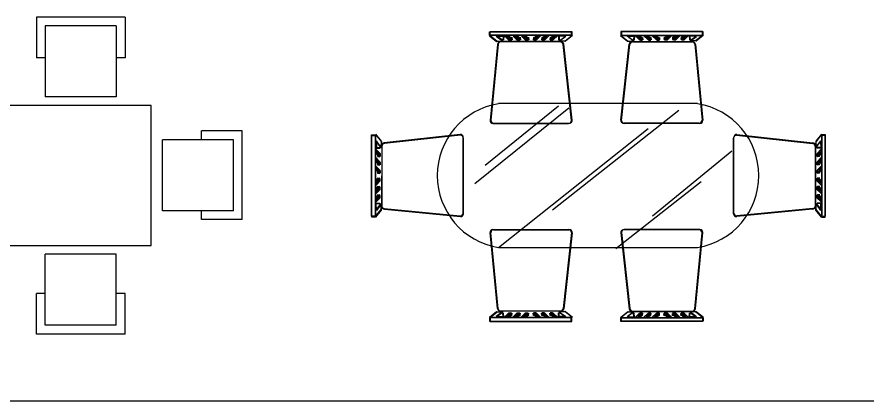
# Model space of a CAD drawing. Header units: inches. Extents: x 38074 to 101214, y 18833 to 57379.
# Drawn here: x 70562 to 75419, y 35186 to 37379 of the extents above; entities that cross this region are included whole.
import ezdxf

# ---------------------------------------------------------------- set-up
doc = ezdxf.new("R2010")
doc.units = ezdxf.units.IN
doc.layers.add('www.cad-blocks.net', color=7, linetype='Continuous')

# ---------------------------------------------------------------- blocks, each defined once
blk = doc.blocks.new('A$C30E17696')
for p, q in [((0.6703, 1.8113), (1.177, 1.8113)), ((0.6703, 1.8113), (0.6703, 1.5785)), ((1.177, 1.8113), (1.177, 1.5785)), ((1.9712, 1.8113), (1.4645, 1.8113)), ((1.4645, 1.8113), (1.4645, 1.5785)), ((1.9712, 1.8113), (1.9712, 1.5785)), ((0.7209, 1.7606), (0.7209, 1.3552)), ((0.7209, 1.7606), (1.1263, 1.7606)), ((1.1263, 1.7606), (1.1263, 1.3552)), ((1.5151, 1.7606), (1.5151, 1.3552)), ((1.9205, 1.7606), (1.5151, 1.7606)), ((1.9205, 1.7606), (1.9205, 1.3552)), ((0.6703, 1.5785), (0.7209, 1.5785)), ((1.1263, 1.5785), (1.177, 1.5785)), ((1.5151, 1.5785), (1.4645, 1.5785)), ((1.9712, 1.5785), (1.9205, 1.5785)), ((0.7209, 1.3552), (1.1263, 1.3552)), ((1.9205, 1.3552), (1.5151, 1.3552)), ((0.5207, 1.3056), (0.5207, 0.5056)), ((2.1207, 1.3056), (0.5207, 1.3056)), ((2.1207, 0.5056), (2.1207, 1.3056)), ((0, 0.6545), (0, 1.1613)), ((0, 1.1613), (0.2327, 1.1613)), ((0.2327, 1.1106), (0.2327, 1.1613)), ((2.6414, 1.1613), (2.4087, 1.1613)), ((2.4087, 1.1106), (2.4087, 1.1613)), ((2.6414, 0.6545), (2.6414, 1.1613)), ((0.0507, 0.7052), (0.0507, 1.1106)), ((0.0507, 1.1106), (0.456, 1.1106)), ((0.456, 0.7052), (0.456, 1.1106)), ((2.1854, 0.7052), (2.1854, 1.1106)), ((2.5907, 1.1106), (2.1854, 1.1106)), ((2.5907, 0.7052), (2.5907, 1.1106)), ((0.0507, 0.7052), (0.456, 0.7052)), ((0.2327, 0.6545), (0.2327, 0.7052)), ((2.5907, 0.7052), (2.1854, 0.7052)), ((2.4087, 0.6545), (2.4087, 0.7052)), ((0, 0.6545), (0.2327, 0.6545)), ((2.6414, 0.6545), (2.4087, 0.6545)), ((0.5207, 0.5056), (2.1207, 0.5056)), ((0.7209, 0.456), (1.1263, 0.456)), ((0.7209, 0.0507), (0.7209, 0.456)), ((1.1263, 0.0507), (1.1263, 0.456)), ((1.5151, 0.0507), (1.5151, 0.456)), ((1.9205, 0.456), (1.5151, 0.456)), ((1.9205, 0.0507), (1.9205, 0.456)), ((0.6703, 0), (0.6703, 0.2327)), ((0.6703, 0.2327), (0.7209, 0.2327)), ((1.1263, 0.2327), (1.177, 0.2327)), ((1.177, 0), (1.177, 0.2327)), ((1.4645, 0), (1.4645, 0.2327)), ((1.5151, 0.2327), (1.4645, 0.2327)), ((1.9712, 0.2327), (1.9205, 0.2327)), ((1.9712, 0), (1.9712, 0.2327)), ((0.7209, 0.0507), (1.1263, 0.0507)), ((1.9205, 0.0507), (1.5151, 0.0507)), ((0.6703, 0), (1.177, 0)), ((1.9712, 0), (1.4645, 0))]:
    blk.add_line(p, q)
blk = doc.blocks.new('A$C610239F1')
for p, q in [((0.6743, 1.6333, -0.0908), (0.6743, 1.6541, -0.0908)), ((0.6743, 1.6541, -0.0908), (1.1405, 1.6541, -0.0908)), ((0.6785, 1.6349, -0.0908), (0.6785, 1.6556, -0.0908)), ((0.6785, 1.6556, -0.0908), (1.1446, 1.6556, -0.0908)), ((1.1405, 1.6541, -0.0908), (1.1405, 1.6333, -0.0908)), ((1.1446, 1.6556, -0.0908), (1.1446, 1.6349, -0.0908)), ((1.8909, 1.6561, -0.0908), (1.4247, 1.6557, -0.0908)), ((1.4247, 1.6557, -0.0908), (1.4247, 1.635, -0.0908)), ((1.895, 1.6546, -0.0908), (1.4288, 1.6542, -0.0908)), ((1.4288, 1.6542, -0.0908), (1.4289, 1.6335, -0.0908)), ((1.8909, 1.6354, -0.0908), (1.8909, 1.6561, -0.0908)), ((1.895, 1.6339, -0.0908), (1.895, 1.6546, -0.0908)), ((1.1405, 1.6333, -0.0908), (0.6743, 1.6333, -0.0908)), ((0.6743, 1.6317, -0.0908), (0.7143, 1.5998, -0.0908)), ((1.1446, 1.6349, -0.0908), (0.6785, 1.6349, -0.0908)), ((0.6785, 1.6333, -0.0908), (0.7184, 1.6013, -0.0908)), ((0.7127, 1.627, -0.0908), (0.751, 1.6285, -0.0908)), ((0.7478, 1.6014, -0.0908), (0.7127, 1.627, -0.0908)), ((0.7168, 1.6285, -0.0908), (0.7551, 1.6301, -0.0908)), ((0.7519, 1.6029, -0.0908), (0.7168, 1.6285, -0.0908)), ((0.7184, 1.6013, -0.0908), (0.7519, 1.6029, -0.0908)), ((0.751, 1.6285, -0.0908), (0.7494, 1.6062, -0.0908)), ((0.7551, 1.6301, -0.0908), (0.7535, 1.6077, -0.0908)), ((0.7606, 1.6301, -0.0908), (0.7845, 1.6062, -0.0908)), ((0.7647, 1.6317, -0.0908), (0.7886, 1.6077, -0.0908)), ((0.7973, 1.6062, -0.0908), (0.7733, 1.6285, -0.0908)), ((0.7733, 1.6285, -0.0908), (0.7829, 1.6285, -0.0908)), ((0.8014, 1.6077, -0.0908), (0.7774, 1.6301, -0.0908)), ((0.7774, 1.6301, -0.0908), (0.787, 1.6301, -0.0908)), ((0.7829, 1.6285, -0.0908), (0.7941, 1.619, -0.0908)), ((0.7845, 1.6062, -0.0908), (0.7973, 1.6062, -0.0908)), ((0.787, 1.6301, -0.0908), (0.7982, 1.6205, -0.0908)), ((0.7886, 1.6077, -0.0908), (0.8014, 1.6077, -0.0908)), ((0.7941, 1.619, -0.0908), (0.7973, 1.6222, -0.0908)), ((0.7973, 1.6222, -0.0908), (0.7989, 1.6078, -0.0908)), ((0.7982, 1.6205, -0.0908), (0.8014, 1.6237, -0.0908)), ((0.8014, 1.6237, -0.0908), (0.803, 1.6093, -0.0908)), ((0.8084, 1.6301, -0.0908), (0.8324, 1.6062, -0.0908)), ((0.8126, 1.6317, -0.0908), (0.8365, 1.6077, -0.0908)), ((0.8452, 1.6062, -0.0908), (0.8212, 1.6285, -0.0908)), ((0.8212, 1.6285, -0.0908), (0.8308, 1.6285, -0.0908)), ((0.8493, 1.6077, -0.0908), (0.8253, 1.6301, -0.0908)), ((0.8253, 1.6301, -0.0908), (0.8349, 1.6301, -0.0908)), ((0.8308, 1.6285, -0.0908), (0.842, 1.619, -0.0908)), ((0.8324, 1.6062, -0.0908), (0.8452, 1.6062, -0.0908)), ((0.8349, 1.6301, -0.0908), (0.8461, 1.6205, -0.0908)), ((0.8365, 1.6077, -0.0908), (0.8493, 1.6077, -0.0908)), ((0.842, 1.619, -0.0908), (0.8452, 1.6222, -0.0908)), ((0.8452, 1.6222, -0.0908), (0.8468, 1.6078, -0.0908)), ((0.8461, 1.6205, -0.0908), (0.8493, 1.6237, -0.0908)), ((0.8493, 1.6237, -0.0908), (0.8509, 1.6093, -0.0908)), ((0.8563, 1.6301, -0.0908), (0.8803, 1.6062, -0.0908)), ((0.8605, 1.6317, -0.0908), (0.8844, 1.6077, -0.0908)), ((0.8931, 1.6062, -0.0908), (0.8691, 1.6285, -0.0908)), ((0.8691, 1.6285, -0.0908), (0.8787, 1.6285, -0.0908)), ((0.8972, 1.6077, -0.0908), (0.8732, 1.6301, -0.0908)), ((0.8732, 1.6301, -0.0908), (0.8828, 1.6301, -0.0908)), ((0.8787, 1.6285, -0.0908), (0.8899, 1.619, -0.0908)), ((0.8803, 1.6062, -0.0908), (0.8931, 1.6062, -0.0908)), ((0.8828, 1.6301, -0.0908), (0.894, 1.6205, -0.0908)), ((0.8844, 1.6077, -0.0908), (0.8972, 1.6077, -0.0908)), ((0.8899, 1.619, -0.0908), (0.8931, 1.6222, -0.0908)), ((0.8931, 1.6222, -0.0908), (0.8947, 1.6078, -0.0908)), ((0.894, 1.6205, -0.0908), (0.8972, 1.6237, -0.0908)), ((0.8972, 1.6237, -0.0908), (0.8988, 1.6093, -0.0908)), ((0.925, 1.6222, -0.0908), (0.9234, 1.6078, -0.0908)), ((0.925, 1.6062, -0.0908), (0.9489, 1.6285, -0.0908)), ((0.9282, 1.619, -0.0908), (0.925, 1.6222, -0.0908)), ((0.9378, 1.6062, -0.0908), (0.925, 1.6062, -0.0908)), ((0.9291, 1.6237, -0.0908), (0.9275, 1.6093, -0.0908)), ((0.9394, 1.6285, -0.0908), (0.9282, 1.619, -0.0908)), ((0.9291, 1.6077, -0.0908), (0.9531, 1.6301, -0.0908)), ((0.9323, 1.6205, -0.0908), (0.9291, 1.6237, -0.0908)), ((0.9419, 1.6077, -0.0908), (0.9291, 1.6077, -0.0908)), ((0.9435, 1.6301, -0.0908), (0.9323, 1.6205, -0.0908)), ((0.9617, 1.6301, -0.0908), (0.9378, 1.6062, -0.0908)), ((0.9489, 1.6285, -0.0908), (0.9394, 1.6285, -0.0908)), ((0.9658, 1.6317, -0.0908), (0.9419, 1.6077, -0.0908)), ((0.9531, 1.6301, -0.0908), (0.9435, 1.6301, -0.0908)), ((0.9729, 1.6222, -0.0908), (0.9713, 1.6078, -0.0908)), ((0.9729, 1.6062, -0.0908), (0.9968, 1.6285, -0.0908)), ((0.9761, 1.619, -0.0908), (0.9729, 1.6222, -0.0908)), ((0.9857, 1.6062, -0.0908), (0.9729, 1.6062, -0.0908)), ((0.977, 1.6237, -0.0908), (0.9754, 1.6093, -0.0908)), ((0.9873, 1.6285, -0.0908), (0.9761, 1.619, -0.0908)), ((0.977, 1.6077, -0.0908), (1.001, 1.6301, -0.0908)), ((0.9802, 1.6205, -0.0908), (0.977, 1.6237, -0.0908)), ((0.9898, 1.6077, -0.0908), (0.977, 1.6077, -0.0908)), ((0.9914, 1.6301, -0.0908), (0.9802, 1.6205, -0.0908)), ((1.0096, 1.6301, -0.0908), (0.9857, 1.6062, -0.0908)), ((0.9968, 1.6285, -0.0908), (0.9873, 1.6285, -0.0908)), ((1.0137, 1.6317, -0.0908), (0.9898, 1.6077, -0.0908)), ((1.001, 1.6301, -0.0908), (0.9914, 1.6301, -0.0908)), ((1.0208, 1.6222, -0.0908), (1.0192, 1.6078, -0.0908)), ((1.0208, 1.6062, -0.0908), (1.0447, 1.6285, -0.0908)), ((1.024, 1.619, -0.0908), (1.0208, 1.6222, -0.0908)), ((1.0336, 1.6062, -0.0908), (1.0208, 1.6062, -0.0908)), ((1.0249, 1.6237, -0.0908), (1.0233, 1.6093, -0.0908)), ((1.0351, 1.6285, -0.0908), (1.024, 1.619, -0.0908)), ((1.0249, 1.6077, -0.0908), (1.0488, 1.6301, -0.0908)), ((1.0281, 1.6205, -0.0908), (1.0249, 1.6237, -0.0908)), ((1.0377, 1.6077, -0.0908), (1.0249, 1.6077, -0.0908)), ((1.0393, 1.6301, -0.0908), (1.0281, 1.6205, -0.0908)), ((1.0575, 1.6301, -0.0908), (1.0336, 1.6062, -0.0908)), ((1.0447, 1.6285, -0.0908), (1.0351, 1.6285, -0.0908)), ((1.0616, 1.6317, -0.0908), (1.0377, 1.6077, -0.0908)), ((1.0488, 1.6301, -0.0908), (1.0393, 1.6301, -0.0908)), ((1.1054, 1.627, -0.0908), (1.0671, 1.6285, -0.0908)), ((1.0671, 1.6285, -0.0908), (1.0687, 1.6062, -0.0908)), ((1.0703, 1.6014, -0.0908), (1.1054, 1.627, -0.0908)), ((1.1095, 1.6285, -0.0908), (1.0712, 1.6301, -0.0908)), ((1.0712, 1.6301, -0.0908), (1.0728, 1.6077, -0.0908)), ((1.0744, 1.6029, -0.0908), (1.1095, 1.6285, -0.0908)), ((1.1079, 1.6013, -0.0908), (1.0744, 1.6029, -0.0908)), ((1.1437, 1.6317, -0.0908), (1.1038, 1.5998, -0.0908)), ((1.1478, 1.6333, -0.0908), (1.1079, 1.6013, -0.0908)), ((1.4216, 1.6334, -0.0908), (1.4615, 1.6015, -0.0908)), ((1.4247, 1.635, -0.0908), (1.8909, 1.6354, -0.0908)), ((1.4257, 1.6319, -0.0908), (1.4656, 1.6, -0.0908)), ((1.4289, 1.6335, -0.0908), (1.895, 1.6339, -0.0908)), ((1.4599, 1.6286, -0.0908), (1.4982, 1.6303, -0.0908)), ((1.495, 1.6031, -0.0908), (1.4599, 1.6286, -0.0908)), ((1.4615, 1.6015, -0.0908), (1.495, 1.6031, -0.0908)), ((1.464, 1.6271, -0.0908), (1.5023, 1.6287, -0.0908)), ((1.4991, 1.6016, -0.0908), (1.464, 1.6271, -0.0908)), ((1.4982, 1.6303, -0.0908), (1.4966, 1.6079, -0.0908)), ((1.5023, 1.6287, -0.0908), (1.5007, 1.6064, -0.0908)), ((1.5078, 1.6319, -0.0908), (1.5317, 1.6079, -0.0908)), ((1.5119, 1.6303, -0.0908), (1.5359, 1.6064, -0.0908)), ((1.5445, 1.608, -0.0908), (1.5205, 1.6303, -0.0908)), ((1.5205, 1.6303, -0.0908), (1.5301, 1.6303, -0.0908)), ((1.5486, 1.6064, -0.0908), (1.5247, 1.6288, -0.0908)), ((1.5247, 1.6288, -0.0908), (1.5342, 1.6288, -0.0908)), ((1.5301, 1.6303, -0.0908), (1.5413, 1.6207, -0.0908)), ((1.5317, 1.6079, -0.0908), (1.5445, 1.608, -0.0908)), ((1.5342, 1.6288, -0.0908), (1.5454, 1.6192, -0.0908)), ((1.5359, 1.6064, -0.0908), (1.5486, 1.6064, -0.0908)), ((1.5413, 1.6207, -0.0908), (1.5445, 1.6239, -0.0908)), ((1.5445, 1.6239, -0.0908), (1.5461, 1.6095, -0.0908)), ((1.5454, 1.6192, -0.0908), (1.5486, 1.6224, -0.0908)), ((1.5486, 1.6224, -0.0908), (1.5502, 1.608, -0.0908)), ((1.5557, 1.6319, -0.0908), (1.5796, 1.608, -0.0908)), ((1.5598, 1.6304, -0.0908), (1.5837, 1.6065, -0.0908)), ((1.5924, 1.608, -0.0908), (1.5684, 1.6303, -0.0908)), ((1.5684, 1.6303, -0.0908), (1.578, 1.6303, -0.0908)), ((1.5965, 1.6065, -0.0908), (1.5726, 1.6288, -0.0908)), ((1.5726, 1.6288, -0.0908), (1.5821, 1.6288, -0.0908)), ((1.578, 1.6303, -0.0908), (1.5892, 1.6208, -0.0908)), ((1.5796, 1.608, -0.0908), (1.5924, 1.608, -0.0908)), ((1.5821, 1.6288, -0.0908), (1.5933, 1.6192, -0.0908)), ((1.5837, 1.6065, -0.0908), (1.5965, 1.6065, -0.0908)), ((1.5892, 1.6208, -0.0908), (1.5924, 1.624, -0.0908)), ((1.5924, 1.624, -0.0908), (1.594, 1.6096, -0.0908)), ((1.5933, 1.6192, -0.0908), (1.5965, 1.6224, -0.0908)), ((1.5965, 1.6224, -0.0908), (1.5981, 1.6081, -0.0908)), ((1.6036, 1.6319, -0.0908), (1.6275, 1.608, -0.0908)), ((1.6077, 1.6304, -0.0908), (1.6316, 1.6065, -0.0908)), ((1.6403, 1.608, -0.0908), (1.6163, 1.6304, -0.0908)), ((1.6163, 1.6304, -0.0908), (1.6259, 1.6304, -0.0908)), ((1.6444, 1.6065, -0.0908), (1.6204, 1.6288, -0.0908)), ((1.6204, 1.6288, -0.0908), (1.63, 1.6288, -0.0908)), ((1.6259, 1.6304, -0.0908), (1.6371, 1.6208, -0.0908)), ((1.6275, 1.608, -0.0908), (1.6403, 1.608, -0.0908)), ((1.63, 1.6288, -0.0908), (1.6412, 1.6193, -0.0908)), ((1.6316, 1.6065, -0.0908), (1.6444, 1.6065, -0.0908)), ((1.6371, 1.6208, -0.0908), (1.6403, 1.624, -0.0908)), ((1.6403, 1.624, -0.0908), (1.6419, 1.6096, -0.0908)), ((1.6412, 1.6193, -0.0908), (1.6444, 1.6225, -0.0908)), ((1.6444, 1.6225, -0.0908), (1.646, 1.6081, -0.0908)), ((1.6722, 1.624, -0.0908), (1.6706, 1.6097, -0.0908)), ((1.6722, 1.6081, -0.0908), (1.6962, 1.6304, -0.0908)), ((1.6754, 1.6208, -0.0908), (1.6722, 1.624, -0.0908)), ((1.685, 1.6081, -0.0908), (1.6722, 1.6081, -0.0908)), ((1.6763, 1.6225, -0.0908), (1.6747, 1.6081, -0.0908)), ((1.6866, 1.6304, -0.0908), (1.6754, 1.6208, -0.0908)), ((1.6763, 1.6065, -0.0908), (1.7003, 1.6289, -0.0908)), ((1.6795, 1.6193, -0.0908), (1.6763, 1.6225, -0.0908)), ((1.6891, 1.6066, -0.0908), (1.6763, 1.6065, -0.0908)), ((1.6907, 1.6289, -0.0908), (1.6795, 1.6193, -0.0908)), ((1.7089, 1.632, -0.0908), (1.685, 1.6081, -0.0908)), ((1.6962, 1.6304, -0.0908), (1.6866, 1.6304, -0.0908)), ((1.713, 1.6305, -0.0908), (1.6891, 1.6066, -0.0908)), ((1.7003, 1.6289, -0.0908), (1.6907, 1.6289, -0.0908)), ((1.7201, 1.6241, -0.0908), (1.7185, 1.6097, -0.0908)), ((1.7201, 1.6081, -0.0908), (1.744, 1.6305, -0.0908)), ((1.7233, 1.6209, -0.0908), (1.7201, 1.6241, -0.0908)), ((1.7329, 1.6081, -0.0908), (1.7201, 1.6081, -0.0908)), ((1.7242, 1.6225, -0.0908), (1.7226, 1.6082, -0.0908)), ((1.7345, 1.6305, -0.0908), (1.7233, 1.6209, -0.0908)), ((1.7242, 1.6066, -0.0908), (1.7482, 1.629, -0.0908)), ((1.7274, 1.6194, -0.0908), (1.7242, 1.6225, -0.0908)), ((1.737, 1.6066, -0.0908), (1.7242, 1.6066, -0.0908)), ((1.7386, 1.6289, -0.0908), (1.7274, 1.6194, -0.0908)), ((1.7568, 1.6321, -0.0908), (1.7329, 1.6081, -0.0908)), ((1.744, 1.6305, -0.0908), (1.7345, 1.6305, -0.0908)), ((1.7609, 1.6306, -0.0908), (1.737, 1.6066, -0.0908)), ((1.7482, 1.629, -0.0908), (1.7386, 1.6289, -0.0908)), ((1.768, 1.6241, -0.0908), (1.7664, 1.6097, -0.0908)), ((1.768, 1.6081, -0.0908), (1.7919, 1.6305, -0.0908)), ((1.7712, 1.6209, -0.0908), (1.768, 1.6241, -0.0908)), ((1.7808, 1.6082, -0.0908), (1.768, 1.6081, -0.0908)), ((1.7721, 1.6226, -0.0908), (1.7705, 1.6082, -0.0908)), ((1.7824, 1.6305, -0.0908), (1.7712, 1.6209, -0.0908)), ((1.7721, 1.6066, -0.0908), (1.7961, 1.629, -0.0908)), ((1.7753, 1.6194, -0.0908), (1.7721, 1.6226, -0.0908)), ((1.7849, 1.6066, -0.0908), (1.7721, 1.6066, -0.0908)), ((1.7865, 1.629, -0.0908), (1.7753, 1.6194, -0.0908)), ((1.8047, 1.6321, -0.0908), (1.7808, 1.6082, -0.0908)), ((1.7919, 1.6305, -0.0908), (1.7824, 1.6305, -0.0908)), ((1.8088, 1.6306, -0.0908), (1.7849, 1.6066, -0.0908)), ((1.7961, 1.629, -0.0908), (1.7865, 1.629, -0.0908)), ((1.8526, 1.629, -0.0908), (1.8143, 1.6305, -0.0908)), ((1.8143, 1.6305, -0.0908), (1.8159, 1.6082, -0.0908)), ((1.8175, 1.6034, -0.0908), (1.8526, 1.629, -0.0908)), ((1.851, 1.6018, -0.0908), (1.8175, 1.6034, -0.0908)), ((1.8567, 1.6275, -0.0908), (1.8184, 1.629, -0.0908)), ((1.8184, 1.629, -0.0908), (1.82, 1.6067, -0.0908)), ((1.8216, 1.6019, -0.0908), (1.8567, 1.6275, -0.0908)), ((1.8909, 1.6338, -0.0908), (1.851, 1.6018, -0.0908)), ((1.895, 1.6323, -0.0908), (1.8552, 1.6003, -0.0908)), ((0.7193, 1.5822, -0.0908), (0.6776, 1.1482, -0.0908)), ((0.7234, 1.5837, -0.0908), (0.6817, 1.1497, -0.0908)), ((0.7143, 1.5998, -0.0908), (0.7478, 1.6014, -0.0908)), ((1.0783, 1.5966, -0.0908), (0.7351, 1.5966, -0.0908)), ((1.0824, 1.5981, -0.0908), (0.7393, 1.5981, -0.0908)), ((1.1038, 1.5998, -0.0908), (1.0703, 1.6014, -0.0908)), ((1.1418, 1.1484, -0.0908), (1.0942, 1.5824, -0.0908)), ((1.1459, 1.1499, -0.0908), (1.0983, 1.5839, -0.0908)), ((1.4239, 1.15, -0.0908), (1.4711, 1.5841, -0.0908)), ((1.428, 1.1485, -0.0908), (1.4752, 1.5826, -0.0908)), ((1.4656, 1.6, -0.0908), (1.4991, 1.6016, -0.0908)), ((1.487, 1.5983, -0.0908), (1.8301, 1.5986, -0.0908)), ((1.4911, 1.5968, -0.0908), (1.8343, 1.5971, -0.0908)), ((1.8552, 1.6003, -0.0908), (1.8216, 1.6019, -0.0908)), ((1.8461, 1.5842, -0.0908), (1.8881, 1.1502, -0.0908)), ((1.8502, 1.5827, -0.0908), (1.8922, 1.1487, -0.0908)), ((0.5907, 0.7886), (1.1267, 1.2192)), ((0.6489, 0.8934), (1.0684, 1.2309)), ((1.8623, 1.2439), (0.7253, 1.2439)), ((1.0335, 0.6373), (1.7559, 1.2076)), ((0.6935, 1.1307, -0.0908), (1.1259, 1.1307, -0.0908)), ((0.6976, 1.1322, -0.0908), (1.13, 1.1322, -0.0908)), ((1.8722, 1.1327, -0.0908), (1.4398, 1.1323, -0.0908)), ((1.8763, 1.1312, -0.0908), (1.4439, 1.1308, -0.0908)), ((0.0228, 1.0699, -0.0908), (0.0546, 1.03, -0.0908)), ((0.7253, 0.4224), (1.5811, 1.1029)), ((2.5709, 1.0699, -0.0908), (2.539, 1.03, -0.0908)), ((0, 0.6006, -0.0908), (0.0004, 1.0667, -0.0908)), ((0.0004, 1.0667, -0.0908), (0.0212, 1.0667, -0.0908)), ((0.0015, 0.5964, -0.0908), (0.0019, 1.0626, -0.0908)), ((0.0019, 1.0626, -0.0908), (0.0227, 1.0626, -0.0908)), ((0.0212, 1.0667, -0.0908), (0.0207, 0.6005, -0.0908)), ((0.0227, 1.0626, -0.0908), (0.0223, 0.5964, -0.0908)), ((0.0243, 1.0658, -0.0908), (0.0561, 1.0258, -0.0908)), ((0.0275, 1.0316, -0.0908), (0.0259, 0.9933, -0.0908)), ((0.029, 1.0275, -0.0908), (0.0274, 0.9892, -0.0908)), ((0.053, 0.9964, -0.0908), (0.0275, 1.0316, -0.0908)), ((0.0545, 0.9923, -0.0908), (0.029, 1.0275, -0.0908)), ((0.0546, 1.03, -0.0908), (0.053, 0.9964, -0.0908)), ((0.0561, 1.0258, -0.0908), (0.0545, 0.9923, -0.0908)), ((0.5061, 1.0675, -0.0908), (0.072, 1.0203, -0.0908)), ((0.5076, 1.0634, -0.0908), (0.0736, 1.0162, -0.0908)), ((0.5234, 0.6193, -0.0908), (0.5238, 1.0517, -0.0908)), ((0.5249, 0.6151, -0.0908), (0.5253, 1.0475, -0.0908)), ((2.0687, 0.6151, -0.0908), (2.0683, 1.0475, -0.0908)), ((2.0702, 0.6193, -0.0908), (2.0699, 1.0517, -0.0908)), ((2.086, 1.0634, -0.0908), (2.5201, 1.0162, -0.0908)), ((2.0876, 1.0675, -0.0908), (2.5216, 1.0203, -0.0908)), ((2.5694, 1.0658, -0.0908), (2.5375, 1.0258, -0.0908)), ((2.5375, 1.0258, -0.0908), (2.5391, 0.9923, -0.0908)), ((2.539, 1.03, -0.0908), (2.5406, 0.9964, -0.0908)), ((2.5391, 0.9923, -0.0908), (2.5646, 1.0275, -0.0908)), ((2.5406, 0.9964, -0.0908), (2.5661, 1.0316, -0.0908)), ((2.5646, 1.0275, -0.0908), (2.5663, 0.9892, -0.0908)), ((2.5661, 1.0316, -0.0908), (2.5678, 0.9933, -0.0908)), ((2.5917, 1.0626, -0.0908), (2.571, 1.0626, -0.0908)), ((2.571, 1.0626, -0.0908), (2.5714, 0.5964, -0.0908)), ((2.5932, 1.0667, -0.0908), (2.5725, 1.0667, -0.0908)), ((2.5725, 1.0667, -0.0908), (2.5729, 0.6005, -0.0908)), ((2.5921, 0.5964, -0.0908), (2.5917, 1.0626, -0.0908)), ((2.5936, 0.6006, -0.0908), (2.5932, 1.0667, -0.0908)), ((0.0243, 0.9837, -0.0908), (0.0482, 0.9597, -0.0908)), ((0.0258, 0.9796, -0.0908), (0.0497, 0.9556, -0.0908)), ((0.0259, 0.9933, -0.0908), (0.0482, 0.9948, -0.0908)), ((0.0274, 0.9892, -0.0908), (0.0497, 0.9907, -0.0908)), ((0.0578, 1.0045, -0.0908), (0.0575, 0.6613, -0.0908)), ((0.0593, 1.0004, -0.0908), (0.059, 0.6572, -0.0908)), ((1.6044, 0.6024), (2.0589, 0.9748)), ((2.5343, 1.0004, -0.0908), (2.5346, 0.6572, -0.0908)), ((2.5358, 1.0045, -0.0908), (2.5361, 0.6613, -0.0908)), ((2.5663, 0.9892, -0.0908), (2.5439, 0.9907, -0.0908)), ((2.5679, 0.9796, -0.0908), (2.5439, 0.9556, -0.0908)), ((2.5678, 0.9933, -0.0908), (2.5454, 0.9948, -0.0908)), ((2.5694, 0.9837, -0.0908), (2.5455, 0.9597, -0.0908)), ((0.0242, 0.9358, -0.0908), (0.0481, 0.9118, -0.0908)), ((0.0257, 0.9317, -0.0908), (0.0497, 0.9077, -0.0908)), ((0.0259, 0.9709, -0.0908), (0.0258, 0.9613, -0.0908)), ((0.0258, 0.9613, -0.0908), (0.0354, 0.9502, -0.0908)), ((0.0481, 0.8991, -0.0908), (0.0258, 0.923, -0.0908)), ((0.0258, 0.923, -0.0908), (0.0258, 0.9134, -0.0908)), ((0.0482, 0.947, -0.0908), (0.0259, 0.9709, -0.0908)), ((0.0497, 0.9428, -0.0908), (0.0274, 0.9668, -0.0908)), ((0.0274, 0.9668, -0.0908), (0.0274, 0.9572, -0.0908)), ((0.0274, 0.9572, -0.0908), (0.0369, 0.946, -0.0908)), ((0.0354, 0.9502, -0.0908), (0.0322, 0.947, -0.0908)), ((0.0322, 0.947, -0.0908), (0.0466, 0.9454, -0.0908)), ((0.0369, 0.946, -0.0908), (0.0337, 0.9428, -0.0908)), ((0.0337, 0.9428, -0.0908), (0.0481, 0.9412, -0.0908)), ((0.0482, 0.9597, -0.0908), (0.0482, 0.947, -0.0908)), ((0.0497, 0.9556, -0.0908), (0.0497, 0.9428, -0.0908)), ((2.5439, 0.9556, -0.0908), (2.544, 0.9428, -0.0908)), ((2.544, 0.9428, -0.0908), (2.5663, 0.9668, -0.0908)), ((2.5679, 0.9317, -0.0908), (2.544, 0.9077, -0.0908)), ((2.5455, 0.947, -0.0908), (2.5678, 0.9709, -0.0908)), ((2.5455, 0.9597, -0.0908), (2.5455, 0.947, -0.0908)), ((2.5694, 0.9358, -0.0908), (2.5455, 0.9118, -0.0908)), ((2.5455, 0.8991, -0.0908), (2.5678, 0.923, -0.0908)), ((2.5599, 0.9428, -0.0908), (2.5456, 0.9412, -0.0908)), ((2.5614, 0.947, -0.0908), (2.5471, 0.9454, -0.0908)), ((2.5663, 0.9572, -0.0908), (2.5567, 0.946, -0.0908)), ((2.5567, 0.946, -0.0908), (2.5599, 0.9428, -0.0908)), ((2.5678, 0.9613, -0.0908), (2.5582, 0.9502, -0.0908)), ((2.5582, 0.9502, -0.0908), (2.5614, 0.947, -0.0908)), ((2.5663, 0.9668, -0.0908), (2.5663, 0.9572, -0.0908)), ((2.5678, 0.9709, -0.0908), (2.5678, 0.9613, -0.0908)), ((2.5678, 0.923, -0.0908), (2.5678, 0.9134, -0.0908)), ((0.0242, 0.8879, -0.0908), (0.0481, 0.8639, -0.0908)), ((0.0257, 0.8838, -0.0908), (0.0496, 0.8598, -0.0908)), ((0.0258, 0.9134, -0.0908), (0.0354, 0.9023, -0.0908)), ((0.0481, 0.8512, -0.0908), (0.0258, 0.8751, -0.0908)), ((0.0258, 0.8751, -0.0908), (0.0258, 0.8656, -0.0908)), ((0.0496, 0.8949, -0.0908), (0.0273, 0.9189, -0.0908)), ((0.0273, 0.9189, -0.0908), (0.0273, 0.9093, -0.0908)), ((0.0273, 0.9093, -0.0908), (0.0369, 0.8981, -0.0908)), ((0.0354, 0.9023, -0.0908), (0.0322, 0.8991, -0.0908)), ((0.0322, 0.8991, -0.0908), (0.0465, 0.8975, -0.0908)), ((0.0369, 0.8981, -0.0908), (0.0337, 0.895, -0.0908)), ((0.0337, 0.895, -0.0908), (0.048, 0.8933, -0.0908)), ((0.0481, 0.9118, -0.0908), (0.0481, 0.8991, -0.0908)), ((0.0497, 0.9077, -0.0908), (0.0496, 0.8949, -0.0908)), ((2.544, 0.8949, -0.0908), (2.5663, 0.9189, -0.0908)), ((2.544, 0.9077, -0.0908), (2.544, 0.8949, -0.0908)), ((2.5679, 0.8838, -0.0908), (2.544, 0.8598, -0.0908)), ((2.5455, 0.9118, -0.0908), (2.5455, 0.8991, -0.0908)), ((2.5695, 0.8879, -0.0908), (2.5455, 0.8639, -0.0908)), ((2.56, 0.895, -0.0908), (2.5456, 0.8933, -0.0908)), ((2.5456, 0.8512, -0.0908), (2.5679, 0.8751, -0.0908)), ((2.5615, 0.8991, -0.0908), (2.5471, 0.8975, -0.0908)), ((2.5663, 0.9093, -0.0908), (2.5568, 0.8981, -0.0908)), ((2.5568, 0.8981, -0.0908), (2.56, 0.895, -0.0908)), ((2.5678, 0.9134, -0.0908), (2.5583, 0.9023, -0.0908)), ((2.5583, 0.9023, -0.0908), (2.5615, 0.8991, -0.0908)), ((2.5663, 0.9189, -0.0908), (2.5663, 0.9093, -0.0908)), ((2.5679, 0.8751, -0.0908), (2.5679, 0.8656, -0.0908)), ((0.0258, 0.8656, -0.0908), (0.0353, 0.8544, -0.0908)), ((0.0496, 0.847, -0.0908), (0.0273, 0.871, -0.0908)), ((0.0273, 0.871, -0.0908), (0.0273, 0.8614, -0.0908)), ((0.0273, 0.8614, -0.0908), (0.0368, 0.8502, -0.0908)), ((0.0353, 0.8544, -0.0908), (0.0321, 0.8512, -0.0908)), ((0.0321, 0.8512, -0.0908), (0.0465, 0.8496, -0.0908)), ((0.0368, 0.8502, -0.0908), (0.0336, 0.8471, -0.0908)), ((0.0336, 0.8471, -0.0908), (0.048, 0.8454, -0.0908)), ((0.0481, 0.8639, -0.0908), (0.0481, 0.8512, -0.0908)), ((0.0496, 0.8598, -0.0908), (0.0496, 0.847, -0.0908)), ((2.544, 0.847, -0.0908), (2.5664, 0.871, -0.0908)), ((2.544, 0.8598, -0.0908), (2.544, 0.847, -0.0908)), ((2.5455, 0.8639, -0.0908), (2.5456, 0.8512, -0.0908)), ((2.56, 0.8471, -0.0908), (2.5456, 0.8454, -0.0908)), ((2.5615, 0.8512, -0.0908), (2.5472, 0.8496, -0.0908)), ((2.5664, 0.8614, -0.0908), (2.5568, 0.8502, -0.0908)), ((2.5568, 0.8502, -0.0908), (2.56, 0.8471, -0.0908)), ((2.5679, 0.8656, -0.0908), (2.5583, 0.8544, -0.0908)), ((2.5583, 0.8544, -0.0908), (2.5615, 0.8512, -0.0908)), ((2.5664, 0.871, -0.0908), (2.5664, 0.8614, -0.0908)), ((0.0241, 0.7825, -0.0908), (0.0481, 0.8065, -0.0908)), ((0.0256, 0.7784, -0.0908), (0.0496, 0.8023, -0.0908)), ((0.0481, 0.8192, -0.0908), (0.0257, 0.7953, -0.0908)), ((0.0257, 0.8049, -0.0908), (0.0353, 0.8161, -0.0908)), ((0.0257, 0.7953, -0.0908), (0.0257, 0.8049, -0.0908)), ((0.0496, 0.8151, -0.0908), (0.0272, 0.7912, -0.0908)), ((0.0272, 0.8008, -0.0908), (0.0368, 0.8119, -0.0908)), ((0.0272, 0.7912, -0.0908), (0.0272, 0.8008, -0.0908)), ((0.0321, 0.8192, -0.0908), (0.0465, 0.8208, -0.0908)), ((0.0353, 0.8161, -0.0908), (0.0321, 0.8192, -0.0908)), ((0.0336, 0.8151, -0.0908), (0.048, 0.8167, -0.0908)), ((0.0368, 0.8119, -0.0908), (0.0336, 0.8151, -0.0908)), ((0.0481, 0.8065, -0.0908), (0.0481, 0.8192, -0.0908)), ((0.0496, 0.8023, -0.0908), (0.0496, 0.8151, -0.0908)), ((1.3947, 0.4162), (1.8841, 0.8002)), ((2.5441, 0.8023, -0.0908), (2.5441, 0.8151, -0.0908)), ((2.5441, 0.8151, -0.0908), (2.5664, 0.7912, -0.0908)), ((2.568, 0.7784, -0.0908), (2.5441, 0.8023, -0.0908)), ((2.5456, 0.8065, -0.0908), (2.5456, 0.8192, -0.0908)), ((2.5456, 0.8192, -0.0908), (2.5679, 0.7953, -0.0908)), ((2.5695, 0.7825, -0.0908), (2.5456, 0.8065, -0.0908)), ((2.56, 0.8151, -0.0908), (2.5457, 0.8167, -0.0908)), ((2.5615, 0.8192, -0.0908), (2.5472, 0.8208, -0.0908)), ((2.5568, 0.8119, -0.0908), (2.56, 0.8151, -0.0908)), ((2.5664, 0.8008, -0.0908), (2.5568, 0.8119, -0.0908)), ((2.5583, 0.8161, -0.0908), (2.5615, 0.8192, -0.0908)), ((2.5679, 0.8049, -0.0908), (2.5583, 0.8161, -0.0908)), ((2.5664, 0.7912, -0.0908), (2.5664, 0.8008, -0.0908)), ((2.5679, 0.7953, -0.0908), (2.5679, 0.8049, -0.0908)), ((0.0241, 0.7346, -0.0908), (0.048, 0.7586, -0.0908)), ((0.0256, 0.7305, -0.0908), (0.0495, 0.7544, -0.0908)), ((0.048, 0.7713, -0.0908), (0.0257, 0.7474, -0.0908)), ((0.0257, 0.757, -0.0908), (0.0353, 0.7682, -0.0908)), ((0.0257, 0.7474, -0.0908), (0.0257, 0.757, -0.0908)), ((0.0495, 0.7672, -0.0908), (0.0272, 0.7433, -0.0908)), ((0.0272, 0.7529, -0.0908), (0.0368, 0.764, -0.0908)), ((0.0272, 0.7433, -0.0908), (0.0272, 0.7529, -0.0908)), ((0.0321, 0.7714, -0.0908), (0.0464, 0.7729, -0.0908)), ((0.0353, 0.7682, -0.0908), (0.0321, 0.7714, -0.0908)), ((0.0336, 0.7672, -0.0908), (0.0479, 0.7688, -0.0908)), ((0.0368, 0.764, -0.0908), (0.0336, 0.7672, -0.0908)), ((0.048, 0.7586, -0.0908), (0.048, 0.7713, -0.0908)), ((0.0495, 0.7544, -0.0908), (0.0495, 0.7672, -0.0908)), ((2.5441, 0.7544, -0.0908), (2.5441, 0.7672, -0.0908)), ((2.5441, 0.7672, -0.0908), (2.5665, 0.7433, -0.0908)), ((2.5681, 0.7305, -0.0908), (2.5441, 0.7544, -0.0908)), ((2.5456, 0.7586, -0.0908), (2.5456, 0.7713, -0.0908)), ((2.5456, 0.7713, -0.0908), (2.568, 0.7474, -0.0908)), ((2.5696, 0.7346, -0.0908), (2.5456, 0.7586, -0.0908)), ((2.5601, 0.7672, -0.0908), (2.5457, 0.7688, -0.0908)), ((2.5616, 0.7714, -0.0908), (2.5472, 0.7729, -0.0908)), ((2.5569, 0.764, -0.0908), (2.5601, 0.7672, -0.0908)), ((2.5665, 0.7529, -0.0908), (2.5569, 0.764, -0.0908)), ((2.5584, 0.7682, -0.0908), (2.5616, 0.7714, -0.0908)), ((2.568, 0.757, -0.0908), (2.5584, 0.7682, -0.0908)), ((2.5665, 0.7433, -0.0908), (2.5665, 0.7529, -0.0908)), ((2.568, 0.7474, -0.0908), (2.568, 0.757, -0.0908)), ((0.024, 0.6867, -0.0908), (0.048, 0.7107, -0.0908)), ((0.0255, 0.6826, -0.0908), (0.0495, 0.7066, -0.0908)), ((0.048, 0.7234, -0.0908), (0.0256, 0.6995, -0.0908)), ((0.0256, 0.7091, -0.0908), (0.0352, 0.7203, -0.0908)), ((0.0256, 0.6995, -0.0908), (0.0256, 0.7091, -0.0908)), ((0.0495, 0.7193, -0.0908), (0.0271, 0.6954, -0.0908)), ((0.0271, 0.705, -0.0908), (0.0367, 0.7161, -0.0908)), ((0.0271, 0.6954, -0.0908), (0.0271, 0.705, -0.0908)), ((0.032, 0.7235, -0.0908), (0.0464, 0.725, -0.0908)), ((0.0352, 0.7203, -0.0908), (0.032, 0.7235, -0.0908)), ((0.0335, 0.7193, -0.0908), (0.0479, 0.7209, -0.0908)), ((0.0367, 0.7161, -0.0908), (0.0335, 0.7193, -0.0908)), ((0.048, 0.7107, -0.0908), (0.048, 0.7234, -0.0908)), ((0.0495, 0.7066, -0.0908), (0.0495, 0.7193, -0.0908)), ((2.5442, 0.7066, -0.0908), (2.5442, 0.7193, -0.0908)), ((2.5442, 0.7193, -0.0908), (2.5665, 0.6954, -0.0908)), ((2.5681, 0.6826, -0.0908), (2.5442, 0.7066, -0.0908)), ((2.5457, 0.7107, -0.0908), (2.5457, 0.7234, -0.0908)), ((2.5457, 0.7234, -0.0908), (2.568, 0.6995, -0.0908)), ((2.5601, 0.7193, -0.0908), (2.5457, 0.7209, -0.0908)), ((2.5696, 0.6867, -0.0908), (2.5457, 0.7107, -0.0908)), ((2.5616, 0.7235, -0.0908), (2.5473, 0.725, -0.0908)), ((2.5569, 0.7161, -0.0908), (2.5601, 0.7193, -0.0908)), ((2.5665, 0.705, -0.0908), (2.5569, 0.7161, -0.0908)), ((2.5584, 0.7203, -0.0908), (2.5616, 0.7235, -0.0908)), ((2.568, 0.7091, -0.0908), (2.5584, 0.7203, -0.0908)), ((2.5665, 0.6954, -0.0908), (2.5665, 0.705, -0.0908)), ((2.568, 0.6995, -0.0908), (2.568, 0.7091, -0.0908)), ((0.0223, 0.6005, -0.0908), (0.0543, 0.6404, -0.0908)), ((0.0239, 0.5964, -0.0908), (0.0558, 0.6363, -0.0908)), ((0.0272, 0.6388, -0.0908), (0.0256, 0.6772, -0.0908)), ((0.0256, 0.6772, -0.0908), (0.0479, 0.6755, -0.0908)), ((0.0287, 0.6347, -0.0908), (0.0271, 0.673, -0.0908)), ((0.0271, 0.673, -0.0908), (0.0495, 0.6714, -0.0908)), ((0.0527, 0.6739, -0.0908), (0.0272, 0.6388, -0.0908)), ((0.0542, 0.6698, -0.0908), (0.0287, 0.6347, -0.0908)), ((0.0543, 0.6404, -0.0908), (0.0527, 0.6739, -0.0908)), ((0.0558, 0.6363, -0.0908), (0.0542, 0.6698, -0.0908)), ((0.0719, 0.6454, -0.0908), (0.5059, 0.6034, -0.0908)), ((0.0734, 0.6413, -0.0908), (0.5074, 0.5993, -0.0908)), ((2.5202, 0.6413, -0.0908), (2.0862, 0.5993, -0.0908)), ((2.5217, 0.6454, -0.0908), (2.0877, 0.6034, -0.0908)), ((2.5378, 0.6363, -0.0908), (2.5394, 0.6698, -0.0908)), ((2.5698, 0.5964, -0.0908), (2.5378, 0.6363, -0.0908)), ((2.5394, 0.6404, -0.0908), (2.5409, 0.6739, -0.0908)), ((2.5394, 0.6698, -0.0908), (2.565, 0.6347, -0.0908)), ((2.5713, 0.6005, -0.0908), (2.5394, 0.6404, -0.0908)), ((2.5409, 0.6739, -0.0908), (2.5665, 0.6388, -0.0908)), ((2.5665, 0.673, -0.0908), (2.5442, 0.6714, -0.0908)), ((2.568, 0.6772, -0.0908), (2.5457, 0.6755, -0.0908)), ((2.565, 0.6347, -0.0908), (2.5665, 0.673, -0.0908)), ((2.5665, 0.6388, -0.0908), (2.568, 0.6772, -0.0908)), ((0.0207, 0.6005, -0.0908), (0, 0.6006, -0.0908)), ((0.0223, 0.5964, -0.0908), (0.0015, 0.5964, -0.0908)), ((2.5714, 0.5964, -0.0908), (2.5921, 0.5964, -0.0908)), ((2.5729, 0.6005, -0.0908), (2.5936, 0.6006, -0.0908)), ((0.7193, 0.0739, -0.0908), (0.6776, 0.5079, -0.0908)), ((0.7234, 0.0724, -0.0908), (0.6817, 0.5064, -0.0908)), ((0.6935, 0.5254, -0.0908), (1.1259, 0.5254, -0.0908)), ((0.6976, 0.5239, -0.0908), (1.13, 0.5239, -0.0908)), ((1.1418, 0.5077, -0.0908), (1.0942, 0.0737, -0.0908)), ((1.1459, 0.5062, -0.0908), (1.0983, 0.0722, -0.0908)), ((1.4239, 0.5061, -0.0908), (1.4711, 0.072, -0.0908)), ((1.428, 0.5076, -0.0908), (1.4752, 0.0736, -0.0908)), ((1.8722, 0.5234, -0.0908), (1.4398, 0.5238, -0.0908)), ((1.8763, 0.5249, -0.0908), (1.4439, 0.5253, -0.0908)), ((1.8461, 0.0719, -0.0908), (1.8881, 0.5059, -0.0908)), ((1.8502, 0.0734, -0.0908), (1.8922, 0.5074, -0.0908)), ((0.7253, 0.4224), (1.8623, 0.4224)), ((0.6743, 0.0244, -0.0908), (0.7143, 0.0563, -0.0908)), ((0.6785, 0.0229, -0.0908), (0.7184, 0.0548, -0.0908)), ((0.7478, 0.0547, -0.0908), (0.7127, 0.0292, -0.0908)), ((0.7143, 0.0563, -0.0908), (0.7478, 0.0547, -0.0908)), ((0.7519, 0.0532, -0.0908), (0.7168, 0.0277, -0.0908)), ((0.7184, 0.0548, -0.0908), (0.7519, 0.0532, -0.0908)), ((1.0783, 0.0595, -0.0908), (0.7351, 0.0595, -0.0908)), ((1.0824, 0.058, -0.0908), (0.7393, 0.058, -0.0908)), ((0.751, 0.0276, -0.0908), (0.7494, 0.0499, -0.0908)), ((0.7606, 0.026, -0.0908), (0.7845, 0.0499, -0.0908)), ((0.7973, 0.0499, -0.0908), (0.7733, 0.0276, -0.0908)), ((0.7845, 0.0499, -0.0908), (0.7973, 0.0499, -0.0908)), ((0.8084, 0.026, -0.0908), (0.8324, 0.0499, -0.0908)), ((0.8452, 0.0499, -0.0908), (0.8212, 0.0276, -0.0908)), ((0.8324, 0.0499, -0.0908), (0.8452, 0.0499, -0.0908)), ((0.8563, 0.026, -0.0908), (0.8803, 0.0499, -0.0908)), ((0.8931, 0.0499, -0.0908), (0.8691, 0.0276, -0.0908)), ((0.8803, 0.0499, -0.0908), (0.8931, 0.0499, -0.0908)), ((0.9378, 0.0499, -0.0908), (0.925, 0.0499, -0.0908)), ((0.925, 0.0499, -0.0908), (0.9489, 0.0276, -0.0908)), ((0.9617, 0.026, -0.0908), (0.9378, 0.0499, -0.0908)), ((0.9857, 0.0499, -0.0908), (0.9729, 0.0499, -0.0908)), ((0.9729, 0.0499, -0.0908), (0.9968, 0.0276, -0.0908)), ((1.0096, 0.026, -0.0908), (0.9857, 0.0499, -0.0908)), ((1.0336, 0.0499, -0.0908), (1.0208, 0.0499, -0.0908)), ((1.0208, 0.0499, -0.0908), (1.0447, 0.0276, -0.0908)), ((1.0575, 0.026, -0.0908), (1.0336, 0.0499, -0.0908)), ((1.0671, 0.0276, -0.0908), (1.0687, 0.0499, -0.0908)), ((1.1038, 0.0563, -0.0908), (1.0703, 0.0547, -0.0908)), ((1.0703, 0.0547, -0.0908), (1.1054, 0.0292, -0.0908)), ((1.1079, 0.0548, -0.0908), (1.0744, 0.0532, -0.0908)), ((1.0744, 0.0532, -0.0908), (1.1095, 0.0277, -0.0908)), ((1.1437, 0.0244, -0.0908), (1.1038, 0.0563, -0.0908)), ((1.1478, 0.0229, -0.0908), (1.1079, 0.0548, -0.0908)), ((1.4216, 0.0228, -0.0908), (1.4615, 0.0546, -0.0908)), ((1.4257, 0.0243, -0.0908), (1.4656, 0.0561, -0.0908)), ((1.495, 0.053, -0.0908), (1.4599, 0.0275, -0.0908)), ((1.4615, 0.0546, -0.0908), (1.495, 0.053, -0.0908)), ((1.4991, 0.0545, -0.0908), (1.464, 0.029, -0.0908)), ((1.4656, 0.0561, -0.0908), (1.4991, 0.0545, -0.0908)), ((1.487, 0.0578, -0.0908), (1.8301, 0.0575, -0.0908)), ((1.4911, 0.0593, -0.0908), (1.8343, 0.059, -0.0908)), ((1.5023, 0.0274, -0.0908), (1.5007, 0.0497, -0.0908)), ((1.5119, 0.0258, -0.0908), (1.5359, 0.0497, -0.0908)), ((1.5486, 0.0497, -0.0908), (1.5247, 0.0274, -0.0908)), ((1.5359, 0.0497, -0.0908), (1.5486, 0.0497, -0.0908)), ((1.5598, 0.0257, -0.0908), (1.5837, 0.0497, -0.0908)), ((1.5965, 0.0496, -0.0908), (1.5726, 0.0273, -0.0908)), ((1.5837, 0.0497, -0.0908), (1.5965, 0.0496, -0.0908)), ((1.6077, 0.0257, -0.0908), (1.6316, 0.0496, -0.0908)), ((1.6444, 0.0496, -0.0908), (1.6204, 0.0273, -0.0908)), ((1.6316, 0.0496, -0.0908), (1.6444, 0.0496, -0.0908)), ((1.6891, 0.0496, -0.0908), (1.6763, 0.0496, -0.0908)), ((1.6763, 0.0496, -0.0908), (1.7003, 0.0272, -0.0908)), ((1.713, 0.0256, -0.0908), (1.6891, 0.0496, -0.0908)), ((1.737, 0.0495, -0.0908), (1.7242, 0.0495, -0.0908)), ((1.7242, 0.0495, -0.0908), (1.7482, 0.0272, -0.0908)), ((1.7609, 0.0256, -0.0908), (1.737, 0.0495, -0.0908)), ((1.7849, 0.0495, -0.0908), (1.7721, 0.0495, -0.0908)), ((1.7721, 0.0495, -0.0908), (1.7961, 0.0271, -0.0908)), ((1.8088, 0.0255, -0.0908), (1.7849, 0.0495, -0.0908)), ((1.851, 0.0543, -0.0908), (1.8175, 0.0527, -0.0908)), ((1.8175, 0.0527, -0.0908), (1.8526, 0.0272, -0.0908)), ((1.8184, 0.0271, -0.0908), (1.82, 0.0495, -0.0908)), ((1.8552, 0.0558, -0.0908), (1.8216, 0.0542, -0.0908)), ((1.8216, 0.0542, -0.0908), (1.8567, 0.0287, -0.0908)), ((1.8909, 0.0223, -0.0908), (1.851, 0.0543, -0.0908)), ((1.895, 0.0239, -0.0908), (1.8552, 0.0558, -0.0908)), ((1.1405, 0.0228, -0.0908), (0.6743, 0.0228, -0.0908)), ((0.6743, 0.0228, -0.0908), (0.6743, 0.002, -0.0908)), ((0.6743, 0.002, -0.0908), (1.1405, 0.002, -0.0908)), ((1.1446, 0.0213, -0.0908), (0.6785, 0.0213, -0.0908)), ((0.6785, 0.0213, -0.0908), (0.6785, 0.0005, -0.0908)), ((0.6785, 0.0005, -0.0908), (1.1446, 0.0005, -0.0908)), ((0.7127, 0.0292, -0.0908), (0.751, 0.0276, -0.0908)), ((0.7168, 0.0277, -0.0908), (0.7551, 0.0261, -0.0908)), ((0.7551, 0.0261, -0.0908), (0.7535, 0.0484, -0.0908)), ((0.7647, 0.0245, -0.0908), (0.7886, 0.0484, -0.0908)), ((0.7733, 0.0276, -0.0908), (0.7829, 0.0276, -0.0908)), ((0.8014, 0.0484, -0.0908), (0.7774, 0.0261, -0.0908)), ((0.7774, 0.0261, -0.0908), (0.787, 0.0261, -0.0908)), ((0.7829, 0.0276, -0.0908), (0.7941, 0.0372, -0.0908)), ((0.787, 0.0261, -0.0908), (0.7982, 0.0356, -0.0908)), ((0.7886, 0.0484, -0.0908), (0.8014, 0.0484, -0.0908)), ((0.7941, 0.0372, -0.0908), (0.7973, 0.034, -0.0908)), ((0.7973, 0.034, -0.0908), (0.7989, 0.0483, -0.0908)), ((0.7982, 0.0356, -0.0908), (0.8014, 0.0324, -0.0908)), ((0.8014, 0.0324, -0.0908), (0.803, 0.0468, -0.0908)), ((0.8126, 0.0245, -0.0908), (0.8365, 0.0484, -0.0908)), ((0.8212, 0.0276, -0.0908), (0.8308, 0.0276, -0.0908)), ((0.8493, 0.0484, -0.0908), (0.8253, 0.0261, -0.0908)), ((0.8253, 0.0261, -0.0908), (0.8349, 0.0261, -0.0908)), ((0.8308, 0.0276, -0.0908), (0.842, 0.0372, -0.0908)), ((0.8349, 0.0261, -0.0908), (0.8461, 0.0356, -0.0908)), ((0.8365, 0.0484, -0.0908), (0.8493, 0.0484, -0.0908)), ((0.842, 0.0372, -0.0908), (0.8452, 0.034, -0.0908)), ((0.8452, 0.034, -0.0908), (0.8468, 0.0483, -0.0908)), ((0.8461, 0.0356, -0.0908), (0.8493, 0.0324, -0.0908)), ((0.8493, 0.0324, -0.0908), (0.8509, 0.0468, -0.0908)), ((0.8605, 0.0245, -0.0908), (0.8844, 0.0484, -0.0908)), ((0.8691, 0.0276, -0.0908), (0.8787, 0.0276, -0.0908)), ((0.8972, 0.0484, -0.0908), (0.8732, 0.0261, -0.0908)), ((0.8732, 0.0261, -0.0908), (0.8828, 0.0261, -0.0908)), ((0.8787, 0.0276, -0.0908), (0.8899, 0.0372, -0.0908)), ((0.8828, 0.0261, -0.0908), (0.894, 0.0356, -0.0908)), ((0.8844, 0.0484, -0.0908), (0.8972, 0.0484, -0.0908)), ((0.8899, 0.0372, -0.0908), (0.8931, 0.034, -0.0908)), ((0.8931, 0.034, -0.0908), (0.8947, 0.0483, -0.0908)), ((0.894, 0.0356, -0.0908), (0.8972, 0.0324, -0.0908)), ((0.8972, 0.0324, -0.0908), (0.8988, 0.0468, -0.0908)), ((0.925, 0.034, -0.0908), (0.9234, 0.0483, -0.0908)), ((0.9282, 0.0372, -0.0908), (0.925, 0.034, -0.0908)), ((0.9291, 0.0324, -0.0908), (0.9275, 0.0468, -0.0908)), ((0.9394, 0.0276, -0.0908), (0.9282, 0.0372, -0.0908)), ((0.9419, 0.0484, -0.0908), (0.9291, 0.0484, -0.0908)), ((0.9291, 0.0484, -0.0908), (0.9531, 0.0261, -0.0908)), ((0.9323, 0.0356, -0.0908), (0.9291, 0.0324, -0.0908)), ((0.9435, 0.0261, -0.0908), (0.9323, 0.0356, -0.0908)), ((0.9489, 0.0276, -0.0908), (0.9394, 0.0276, -0.0908)), ((0.9658, 0.0245, -0.0908), (0.9419, 0.0484, -0.0908)), ((0.9531, 0.0261, -0.0908), (0.9435, 0.0261, -0.0908)), ((0.9729, 0.034, -0.0908), (0.9713, 0.0483, -0.0908)), ((0.9761, 0.0372, -0.0908), (0.9729, 0.034, -0.0908)), ((0.977, 0.0324, -0.0908), (0.9754, 0.0468, -0.0908)), ((0.9873, 0.0276, -0.0908), (0.9761, 0.0372, -0.0908)), ((0.9898, 0.0484, -0.0908), (0.977, 0.0484, -0.0908)), ((0.977, 0.0484, -0.0908), (1.001, 0.0261, -0.0908)), ((0.9802, 0.0356, -0.0908), (0.977, 0.0324, -0.0908)), ((0.9914, 0.0261, -0.0908), (0.9802, 0.0356, -0.0908)), ((0.9968, 0.0276, -0.0908), (0.9873, 0.0276, -0.0908)), ((1.0137, 0.0245, -0.0908), (0.9898, 0.0484, -0.0908)), ((1.001, 0.0261, -0.0908), (0.9914, 0.0261, -0.0908)), ((1.0208, 0.034, -0.0908), (1.0192, 0.0483, -0.0908)), ((1.024, 0.0372, -0.0908), (1.0208, 0.034, -0.0908)), ((1.0249, 0.0324, -0.0908), (1.0233, 0.0468, -0.0908)), ((1.0351, 0.0276, -0.0908), (1.024, 0.0372, -0.0908)), ((1.0377, 0.0484, -0.0908), (1.0249, 0.0484, -0.0908)), ((1.0249, 0.0484, -0.0908), (1.0488, 0.0261, -0.0908)), ((1.0281, 0.0356, -0.0908), (1.0249, 0.0324, -0.0908)), ((1.0393, 0.0261, -0.0908), (1.0281, 0.0356, -0.0908)), ((1.0447, 0.0276, -0.0908), (1.0351, 0.0276, -0.0908)), ((1.0616, 0.0245, -0.0908), (1.0377, 0.0484, -0.0908)), ((1.0488, 0.0261, -0.0908), (1.0393, 0.0261, -0.0908)), ((1.1054, 0.0292, -0.0908), (1.0671, 0.0276, -0.0908)), ((1.0712, 0.0261, -0.0908), (1.0728, 0.0484, -0.0908)), ((1.1095, 0.0277, -0.0908), (1.0712, 0.0261, -0.0908)), ((1.1405, 0.002, -0.0908), (1.1405, 0.0228, -0.0908)), ((1.1446, 0.0005, -0.0908), (1.1446, 0.0213, -0.0908)), ((1.4247, 0.0004, -0.0908), (1.4247, 0.0212, -0.0908)), ((1.4247, 0.0212, -0.0908), (1.8909, 0.0207, -0.0908)), ((1.8909, 0, -0.0908), (1.4247, 0.0004, -0.0908)), ((1.4288, 0.0019, -0.0908), (1.4289, 0.0227, -0.0908)), ((1.895, 0.0015, -0.0908), (1.4288, 0.0019, -0.0908)), ((1.4289, 0.0227, -0.0908), (1.895, 0.0223, -0.0908)), ((1.4599, 0.0275, -0.0908), (1.4982, 0.0259, -0.0908)), ((1.464, 0.029, -0.0908), (1.5023, 0.0274, -0.0908)), ((1.4982, 0.0259, -0.0908), (1.4966, 0.0482, -0.0908)), ((1.5078, 0.0243, -0.0908), (1.5317, 0.0482, -0.0908)), ((1.5445, 0.0482, -0.0908), (1.5205, 0.0259, -0.0908)), ((1.5205, 0.0259, -0.0908), (1.5301, 0.0258, -0.0908)), ((1.5247, 0.0274, -0.0908), (1.5342, 0.0274, -0.0908)), ((1.5301, 0.0258, -0.0908), (1.5413, 0.0354, -0.0908)), ((1.5317, 0.0482, -0.0908), (1.5445, 0.0482, -0.0908)), ((1.5342, 0.0274, -0.0908), (1.5454, 0.0369, -0.0908)), ((1.5413, 0.0354, -0.0908), (1.5445, 0.0322, -0.0908)), ((1.5445, 0.0322, -0.0908), (1.5461, 0.0466, -0.0908)), ((1.5454, 0.0369, -0.0908), (1.5486, 0.0337, -0.0908)), ((1.5486, 0.0337, -0.0908), (1.5502, 0.0481, -0.0908)), ((1.5557, 0.0242, -0.0908), (1.5796, 0.0481, -0.0908)), ((1.5924, 0.0481, -0.0908), (1.5684, 0.0258, -0.0908)), ((1.5684, 0.0258, -0.0908), (1.578, 0.0258, -0.0908)), ((1.5726, 0.0273, -0.0908), (1.5821, 0.0273, -0.0908)), ((1.578, 0.0258, -0.0908), (1.5892, 0.0354, -0.0908)), ((1.5796, 0.0481, -0.0908), (1.5924, 0.0481, -0.0908)), ((1.5821, 0.0273, -0.0908), (1.5933, 0.0369, -0.0908)), ((1.5892, 0.0354, -0.0908), (1.5924, 0.0322, -0.0908)), ((1.5924, 0.0322, -0.0908), (1.594, 0.0465, -0.0908)), ((1.5933, 0.0369, -0.0908), (1.5965, 0.0337, -0.0908)), ((1.5965, 0.0337, -0.0908), (1.5981, 0.048, -0.0908)), ((1.6036, 0.0242, -0.0908), (1.6275, 0.0481, -0.0908)), ((1.6403, 0.0481, -0.0908), (1.6163, 0.0258, -0.0908)), ((1.6163, 0.0258, -0.0908), (1.6259, 0.0258, -0.0908)), ((1.6204, 0.0273, -0.0908), (1.63, 0.0273, -0.0908)), ((1.6259, 0.0258, -0.0908), (1.6371, 0.0353, -0.0908)), ((1.6275, 0.0481, -0.0908), (1.6403, 0.0481, -0.0908)), ((1.63, 0.0273, -0.0908), (1.6412, 0.0368, -0.0908)), ((1.6371, 0.0353, -0.0908), (1.6403, 0.0321, -0.0908)), ((1.6403, 0.0321, -0.0908), (1.6419, 0.0465, -0.0908)), ((1.6412, 0.0368, -0.0908), (1.6444, 0.0336, -0.0908)), ((1.6444, 0.0336, -0.0908), (1.646, 0.048, -0.0908)), ((1.6722, 0.0321, -0.0908), (1.6706, 0.0465, -0.0908)), ((1.685, 0.0481, -0.0908), (1.6722, 0.0481, -0.0908)), ((1.6722, 0.0481, -0.0908), (1.6962, 0.0257, -0.0908)), ((1.6754, 0.0353, -0.0908), (1.6722, 0.0321, -0.0908)), ((1.6763, 0.0336, -0.0908), (1.6747, 0.048, -0.0908)), ((1.6866, 0.0257, -0.0908), (1.6754, 0.0353, -0.0908)), ((1.6795, 0.0368, -0.0908), (1.6763, 0.0336, -0.0908)), ((1.6907, 0.0272, -0.0908), (1.6795, 0.0368, -0.0908)), ((1.7089, 0.0241, -0.0908), (1.685, 0.0481, -0.0908)), ((1.6962, 0.0257, -0.0908), (1.6866, 0.0257, -0.0908)), ((1.7003, 0.0272, -0.0908), (1.6907, 0.0272, -0.0908)), ((1.7201, 0.0321, -0.0908), (1.7185, 0.0464, -0.0908)), ((1.7329, 0.048, -0.0908), (1.7201, 0.048, -0.0908)), ((1.7201, 0.048, -0.0908), (1.744, 0.0257, -0.0908)), ((1.7233, 0.0353, -0.0908), (1.7201, 0.0321, -0.0908)), ((1.7242, 0.0336, -0.0908), (1.7226, 0.0479, -0.0908)), ((1.7345, 0.0257, -0.0908), (1.7233, 0.0353, -0.0908)), ((1.7274, 0.0368, -0.0908), (1.7242, 0.0336, -0.0908)), ((1.7386, 0.0272, -0.0908), (1.7274, 0.0368, -0.0908)), ((1.7568, 0.0241, -0.0908), (1.7329, 0.048, -0.0908)), ((1.744, 0.0257, -0.0908), (1.7345, 0.0257, -0.0908)), ((1.7482, 0.0272, -0.0908), (1.7386, 0.0272, -0.0908)), ((1.768, 0.032, -0.0908), (1.7664, 0.0464, -0.0908)), ((1.7808, 0.048, -0.0908), (1.768, 0.048, -0.0908)), ((1.768, 0.048, -0.0908), (1.7919, 0.0256, -0.0908)), ((1.7712, 0.0352, -0.0908), (1.768, 0.032, -0.0908)), ((1.7721, 0.0335, -0.0908), (1.7705, 0.0479, -0.0908)), ((1.7824, 0.0256, -0.0908), (1.7712, 0.0352, -0.0908)), ((1.7753, 0.0367, -0.0908), (1.7721, 0.0335, -0.0908)), ((1.7865, 0.0271, -0.0908), (1.7753, 0.0367, -0.0908)), ((1.8047, 0.024, -0.0908), (1.7808, 0.048, -0.0908)), ((1.7919, 0.0256, -0.0908), (1.7824, 0.0256, -0.0908)), ((1.7961, 0.0271, -0.0908), (1.7865, 0.0271, -0.0908)), ((1.8143, 0.0256, -0.0908), (1.8159, 0.0479, -0.0908)), ((1.8526, 0.0272, -0.0908), (1.8143, 0.0256, -0.0908)), ((1.8567, 0.0287, -0.0908), (1.8184, 0.0271, -0.0908)), ((1.8909, 0.0207, -0.0908), (1.8909, 0, -0.0908)), ((1.895, 0.0223, -0.0908), (1.895, 0.0015, -0.0908))]:
    blk.add_line(p, q)
for centre, radius, start, end in [((0.7351, 1.5807, -0.0908), 0.016, 90, 174.5199), ((0.7393, 1.5822, -0.0908), 0.016, 90, 174.5199), ((1.0783, 1.5807, -0.0908), 0.016, 6.2572, 90), ((1.0824, 1.5822, -0.0908), 0.016, 6.2572, 90), ((1.487, 1.5824, -0.0908), 0.016, 90.0502, 173.7931), ((1.4911, 1.5808, -0.0908), 0.016, 90.0502, 173.7931), ((1.8302, 1.5827, -0.0908), 0.016, 5.5303, 90.0502), ((1.8343, 1.5811, -0.0908), 0.016, 5.5303, 90.0502), ((0.7914, 0.8331), 0.416, 99.1321, 260.8679), ((1.7963, 0.8331), 0.416, 279.1321, 80.8679), ((0.6935, 1.1467, -0.0908), 0.016, 174.5199, 270), ((0.6976, 1.1482, -0.0908), 0.016, 174.5199, 270), ((1.1259, 1.1467, -0.0908), 0.016, 270, 6.2572), ((1.13, 1.1482, -0.0908), 0.016, 270, 6.2572), ((1.4398, 1.1483, -0.0908), 0.016, 173.7931, 270.0502), ((1.4439, 1.1468, -0.0908), 0.016, 173.7931, 270.0502), ((1.8722, 1.1487, -0.0908), 0.016, 270.0502, 5.5303), ((1.8763, 1.1472, -0.0908), 0.016, 270.0502, 5.5303), ((0.0738, 1.0045, -0.0908), 0.016, 96.2069, 179.9498), ((0.5078, 1.0517, -0.0908), 0.016, 359.9498, 96.2069), ((0.5093, 1.0475, -0.0908), 0.016, 359.9498, 96.2069), ((2.0843, 1.0475, -0.0908), 0.016, 83.7931, 180.0502), ((2.0858, 1.0517, -0.0908), 0.016, 83.7931, 180.0502), ((2.5199, 1.0045, -0.0908), 0.016, 0.0502, 83.7931), ((0.0753, 1.0003, -0.0908), 0.016, 96.2069, 179.9498), ((2.5184, 1.0003, -0.0908), 0.016, 0.0502, 83.7931), ((0.0735, 0.6613, -0.0908), 0.016, 179.9498, 264.4697), ((0.075, 0.6572, -0.0908), 0.016, 179.9498, 264.4697), ((2.5187, 0.6572, -0.0908), 0.016, 275.5303, 0.0502), ((2.5202, 0.6613, -0.0908), 0.016, 275.5303, 0.0502), ((0.5074, 0.6193, -0.0908), 0.016, 264.4697, 359.9498), ((0.509, 0.6152, -0.0908), 0.016, 264.4697, 359.9498), ((2.0847, 0.6152, -0.0908), 0.016, 180.0502, 275.5303), ((2.0862, 0.6193, -0.0908), 0.016, 180.0502, 275.5303), ((0.6935, 0.5095, -0.0908), 0.016, 90, 185.4801), ((0.6976, 0.508, -0.0908), 0.016, 90, 185.4801), ((1.1259, 0.5095, -0.0908), 0.016, 353.7428, 90), ((1.13, 0.508, -0.0908), 0.016, 353.7428, 90), ((1.4398, 0.5078, -0.0908), 0.016, 89.9498, 186.2069), ((1.4439, 0.5093, -0.0908), 0.016, 89.9498, 186.2069), ((1.8722, 0.5074, -0.0908), 0.016, 354.4697, 89.9498), ((1.8763, 0.509, -0.0908), 0.016, 354.4697, 89.9498), ((0.7351, 0.0755, -0.0908), 0.016, 185.4801, 270), ((0.7393, 0.0739, -0.0908), 0.016, 185.4801, 270), ((1.0783, 0.0755, -0.0908), 0.016, 270, 353.7428), ((1.0824, 0.0739, -0.0908), 0.016, 270, 353.7428), ((1.487, 0.0738, -0.0908), 0.016, 186.2069, 269.9498), ((1.4911, 0.0753, -0.0908), 0.016, 186.2069, 269.9498), ((1.8302, 0.0735, -0.0908), 0.016, 269.9498, 354.4697), ((1.8343, 0.075, -0.0908), 0.016, 269.9498, 354.4697)]:
    blk.add_arc(centre, radius, start, end)
blk = doc.blocks.new('FORMAT')
at = {"color": 155, "true_color": 0x546d8e}
blk.add_line((41802.8, 35185.9), (101214, 35185.9), dxfattribs=at)

msp = doc.modelspace()

# ---------------------------------------------------------------- block references
at = {"xscale": 1000, "yscale": 1000, "zscale": 1000}
for name, p in [('A$C30E17696', (69208.2, 35567.4)), ('A$C610239F1', (72588.1, 35639.9))]:
    msp.add_blockref(name, p, dxfattribs=at)
at = {"layer": 'www.cad-blocks.net'}
msp.add_blockref('FORMAT', (0, 0), dxfattribs=at)

doc.saveas('drawing.dxf')
